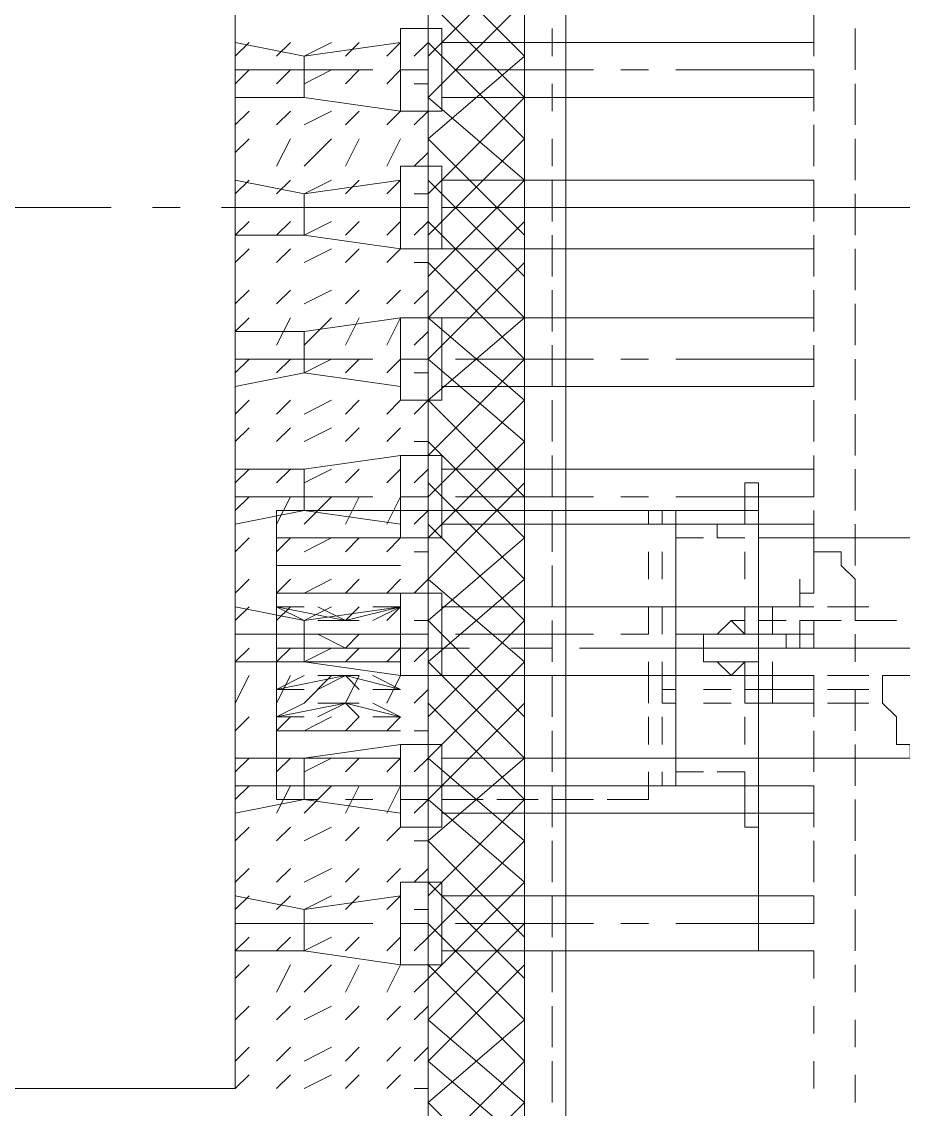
# Model space of a CAD drawing. Header units: metres. Extents: x -941 to 1333, y -28 to 1490.
# Drawn here: x 1002.68 to 1003.765, y 356.051 to 357.39 of the extents above; entities that cross this region are included whole.
import ezdxf

# ---------------------------------------------------------------- set-up
doc = ezdxf.new("R2010")
doc.units = ezdxf.units.M

msp = doc.modelspace()

# ---------------------------------------------------------------- linework, layer by layer
at = {"lineweight": 0}
for points in [[(999.02553, 358.24664), (999.02553, 358.73843), (1003.34992, 358.73843), (1003.34992, 355.4485), (999.02553, 355.4485), (999.02553, 356.059)], [(999.0764, 356.059), (999.0764, 355.49938), (1003.29905, 355.49938), (1003.29905, 358.68756), (999.0764, 358.68756), (999.0764, 358.24664)], [(999.19511, 358.24664), (999.19511, 358.4671), (1003.18034, 358.4671), (1003.18034, 355.73679), (999.19511, 355.73679), (999.19511, 356.059)], [(1003.18034, 357.34784), (1003.29905, 357.46655)], [(1003.29905, 357.12738), (1003.18034, 357.24609), (1003.29905, 357.34784), (1003.18034, 357.46655)], [(1003.16338, 357.17826), (1003.18034, 357.17826), (1003.29905, 357.29697), (1003.18034, 357.41568)], [(1003.18034, 357.07651), (1003.29905, 357.19522), (1003.18034, 357.29697), (1003.29905, 357.41568)], [(1003.65517, 357.39872), (1003.65517, 357.34784)], [(1003.33296, 357.38176), (1003.33296, 357.34784)], [(1003.70605, 357.38176), (1003.70605, 357.33088)], [(1002.94292, 357.3648), (1003.02771, 357.34784), (1003.02771, 357.29697), (1002.94292, 357.29697)], [(1002.94292, 357.34784), (1002.95988, 357.3648)], [(1002.99379, 357.34784), (1003.01075, 357.3648)], [(1003.14642, 357.3648), (1003.02771, 357.34784), (1003.02771, 357.29697), (1003.14642, 357.28001)], [(1003.02771, 357.34784), (1003.06163, 357.3648)], [(1003.07859, 357.34784), (1003.09555, 357.3648)], [(1003.12946, 357.34784), (1003.14642, 357.3648)], [(1003.16338, 357.34784), (1003.18034, 357.3648), (1003.29905, 357.24609), (1003.18034, 357.12738)], [(1003.65517, 357.3648), (1003.1973, 357.3648)], [(1003.1125, 357.33088), (1002.94292, 357.33088)], [(1002.94292, 357.31393), (1002.95988, 357.33088)], [(1002.99379, 357.31393), (1003.01075, 357.33088)], [(1003.02771, 357.31393), (1003.06163, 357.33088)], [(1003.07859, 357.31393), (1003.09555, 357.33088)], [(1003.12946, 357.31393), (1003.14642, 357.33088)], [(1003.18034, 357.33088), (1003.14642, 357.33088)], [(1003.38384, 357.33088), (1003.21425, 357.33088)], [(1003.45167, 357.33088), (1003.41775, 357.33088)], [(1003.65517, 357.33088), (1003.48559, 357.33088)], [(1003.65517, 357.33088), (1003.65517, 357.28001)], [(1003.16338, 357.31393), (1003.18034, 357.31393)], [(1003.33296, 357.31393), (1003.33296, 357.28001)], [(1003.70605, 357.31393), (1003.70605, 357.26305)], [(1003.65517, 357.29697), (1003.1973, 357.29697)], [(1002.94292, 357.26305), (1002.95988, 357.28001)], [(1002.99379, 357.26305), (1003.01075, 357.28001)], [(1003.02771, 357.26305), (1003.06163, 357.28001)], [(1003.07859, 357.26305), (1003.09555, 357.28001)], [(1003.12946, 357.26305), (1003.14642, 357.28001)], [(1003.16338, 357.26305), (1003.18034, 357.28001)], [(1003.65517, 357.26305), (1003.65517, 357.21217)], [(1002.94292, 357.22913), (1002.95988, 357.24609)], [(1002.99379, 357.21217), (1003.01075, 357.24609)], [(1003.02771, 357.21217), (1003.06163, 357.24609)], [(1003.07859, 357.21217), (1003.09555, 357.24609)], [(1003.12946, 357.21217), (1003.14642, 357.24609)], [(1003.33296, 357.24609), (1003.33296, 357.21217)], [(1003.70605, 357.24609), (1003.70605, 357.19522)], [(1003.16338, 357.21217), (1003.18034, 357.22913)], [(1002.94292, 357.19522), (1003.02771, 357.17826), (1003.02771, 357.12738), (1002.94292, 357.12738)], [(1002.94292, 357.17826), (1002.95988, 357.19522)], [(1002.99379, 357.17826), (1003.01075, 357.19522)], [(1003.14642, 357.19522), (1003.02771, 357.17826), (1003.02771, 357.12738), (1003.14642, 357.11042)], [(1003.02771, 357.17826), (1003.06163, 357.19522)], [(1003.07859, 357.17826), (1003.09555, 357.19522)], [(1003.12946, 357.17826), (1003.14642, 357.19522)], [(1003.29905, 357.07651), (1003.18034, 357.19522)], [(1003.65517, 357.19522), (1003.1973, 357.19522)], [(1003.33296, 357.19522), (1003.33296, 357.14434)], [(1003.65517, 357.19522), (1003.65517, 357.14434)], [(1003.70605, 357.17826), (1003.70605, 357.12738)], [(1002.56983, 357.1613), (1002.79029, 357.1613)], [(1002.84117, 357.1613), (1002.87509, 357.1613)], [(1002.92596, 357.1613), (1003.14642, 357.1613), (1003.18034, 357.1613)], [(1003.1125, 357.1613), (1002.94292, 357.1613)], [(1003.1973, 357.1613), (1003.24817, 357.1613)], [(1003.38384, 357.1613), (1003.21425, 357.1613)], [(1003.28209, 357.1613), (1003.50255, 357.1613)], [(1003.45167, 357.1613), (1003.41775, 357.1613)], [(1003.65517, 357.1613), (1003.48559, 357.1613)], [(1003.55342, 357.1613), (1003.6043, 357.1613)], [(1003.63821, 357.1613), (1003.87563, 357.1613)], [(1002.94292, 357.12738), (1002.95988, 357.14434)], [(1002.99379, 357.12738), (1003.01075, 357.14434)], [(1003.02771, 357.12738), (1003.06163, 357.14434)], [(1003.07859, 357.12738), (1003.09555, 357.14434)], [(1003.12946, 357.12738), (1003.14642, 357.14434)], [(1003.16338, 357.12738), (1003.18034, 357.14434), (1003.29905, 357.02563), (1003.18034, 356.92388), (1003.16338, 356.90692)], [(1003.18034, 356.80517), (1003.29905, 356.92388), (1003.18034, 357.02563), (1003.29905, 357.14434)], [(1003.33296, 357.12738), (1003.33296, 357.07651)], [(1003.65517, 357.12738), (1003.65517, 357.07651)], [(1002.94292, 357.09347), (1002.95988, 357.11042)], [(1002.99379, 357.09347), (1003.01075, 357.11042)], [(1003.02771, 357.09347), (1003.06163, 357.11042)], [(1003.07859, 357.09347), (1003.09555, 357.11042)], [(1003.12946, 357.09347), (1003.14642, 357.11042)], [(1003.65517, 357.11042), (1003.1973, 357.11042)], [(1003.70605, 357.11042), (1003.70605, 357.05955)], [(1003.16338, 357.09347), (1003.18034, 357.09347), (1003.29905, 356.97476), (1003.18034, 356.85605)], [(1003.18034, 356.7543), (1003.29905, 356.87301), (1003.18034, 356.97476), (1003.29905, 357.09347)], [(1002.94292, 357.04259), (1002.95988, 357.05955)], [(1002.99379, 357.04259), (1003.01075, 357.05955)], [(1003.02771, 357.04259), (1003.06163, 357.05955)], [(1003.07859, 357.04259), (1003.09555, 357.05955)], [(1003.12946, 357.04259), (1003.14642, 357.05955)], [(1003.16338, 357.04259), (1003.18034, 357.05955)], [(1003.33296, 357.05955), (1003.33296, 357.00867)], [(1003.65517, 357.05955), (1003.65517, 357.00867)], [(1003.70605, 357.04259), (1003.70605, 356.99172)], [(1002.94292, 357.00867), (1002.95988, 357.02563)], [(1002.99379, 356.99172), (1003.01075, 357.02563)], [(1003.14642, 356.94084), (1003.02771, 356.9578), (1003.02771, 357.00867), (1003.14642, 357.02563)], [(1003.02771, 356.99172), (1003.06163, 357.02563)], [(1003.07859, 356.99172), (1003.09555, 357.02563)], [(1003.12946, 356.99172), (1003.14642, 357.02563)], [(1003.65517, 357.02563), (1003.1973, 357.02563)], [(1002.94292, 356.94084), (1003.02771, 356.9578), (1003.02771, 357.00867), (1002.94292, 357.00867)], [(1003.16338, 356.99172), (1003.18034, 357.00867)], [(1003.33296, 356.99172), (1003.33296, 356.94084)], [(1003.65517, 356.99172), (1003.65517, 356.94084)], [(1003.1125, 356.97476), (1002.94292, 356.97476)], [(1002.94292, 356.9578), (1002.95988, 356.97476)], [(1002.99379, 356.9578), (1003.01075, 356.97476)], [(1003.02771, 356.9578), (1003.06163, 356.97476)], [(1003.07859, 356.9578), (1003.09555, 356.97476)], [(1003.12946, 356.9578), (1003.14642, 356.97476)], [(1003.18034, 356.97476), (1003.14642, 356.97476)], [(1003.38384, 356.97476), (1003.21425, 356.97476)], [(1003.45167, 356.97476), (1003.41775, 356.97476)], [(1003.65517, 356.97476), (1003.48559, 356.97476)], [(1003.70605, 356.97476), (1003.70605, 356.92388)], [(1003.16338, 356.9578), (1003.18034, 356.9578)], [(1003.65517, 356.94084), (1003.1973, 356.94084)], [(1002.94292, 356.90692), (1002.95988, 356.92388)], [(1002.99379, 356.90692), (1003.01075, 356.92388)], [(1003.02771, 356.90692), (1003.06163, 356.92388)], [(1003.07859, 356.90692), (1003.09555, 356.92388)], [(1003.12946, 356.90692), (1003.14642, 356.92388)], [(1003.29905, 356.80517), (1003.18034, 356.92388)], [(1003.33296, 356.92388), (1003.33296, 356.87301)], [(1003.65517, 356.92388), (1003.65517, 356.87301)], [(1003.70605, 356.90692), (1003.70605, 356.85605)], [(1002.94292, 356.87301), (1002.95988, 356.88997)], [(1002.99379, 356.87301), (1003.01075, 356.88997)], [(1003.02771, 356.87301), (1003.06163, 356.88997)], [(1003.07859, 356.87301), (1003.09555, 356.88997)], [(1003.12946, 356.87301), (1003.14642, 356.88997)], [(1003.16338, 356.87301), (1003.18034, 356.87301), (1003.29905, 356.7543), (1003.18034, 356.65255)], [(1003.02771, 356.83909), (1003.14642, 356.85605)], [(1003.33296, 356.85605), (1003.33296, 356.80517)], [(1003.65517, 356.85605), (1003.65517, 356.80517)], [(1002.94292, 356.77126), (1003.02771, 356.78821), (1003.02771, 356.83909), (1002.94292, 356.83909)], [(1002.94292, 356.82213), (1002.95988, 356.83909)], [(1002.99379, 356.82213), (1003.01075, 356.83909)], [(1003.02771, 356.82213), (1003.06163, 356.83909)], [(1003.07859, 356.82213), (1003.09555, 356.83909)], [(1003.12946, 356.82213), (1003.14642, 356.83909)], [(1003.16338, 356.82213), (1003.18034, 356.83909)], [(1003.65517, 356.83909), (1003.1973, 356.83909)], [(1003.70605, 356.83909), (1003.70605, 356.78821)], [(1003.02771, 356.82213), (1003.02771, 356.78821), (1003.14642, 356.77126)], [(1003.16338, 356.68646), (1003.18034, 356.70342), (1003.29905, 356.82213)], [(1003.16338, 356.38121), (1003.18034, 356.38121), (1003.29905, 356.48296), (1003.18034, 356.60167), (1003.29905, 356.70342), (1003.18034, 356.82213)], [(1003.57038, 356.44905), (1003.57038, 356.39817), (1003.58734, 356.39817), (1003.58734, 356.82213), (1003.57038, 356.82213)], [(1003.57038, 356.78821), (1003.57038, 356.82213)], [(1003.58734, 356.39817), (1003.58734, 356.82213), (1003.58734, 356.39817)], [(1003.1125, 356.80517), (1002.94292, 356.80517)], [(1002.94292, 356.78821), (1002.95988, 356.80517)], [(1002.99379, 356.77126), (1003.01075, 356.80517)], [(1003.02771, 356.77126), (1003.06163, 356.80517)], [(1003.07859, 356.77126), (1003.09555, 356.80517)], [(1003.12946, 356.77126), (1003.14642, 356.80517)], [(1003.18034, 356.80517), (1003.14642, 356.80517)], [(1003.38384, 356.80517), (1003.21425, 356.80517)], [(1003.45167, 356.80517), (1003.41775, 356.80517)], [(1003.65517, 356.80517), (1003.48559, 356.80517)], [(1003.58734, 356.78821), (1002.99379, 356.78821), (1002.99379, 356.44905), (1003.58734, 356.44905)], [(1002.99379, 356.78821), (1003.04467, 356.78821), (1002.99379, 356.78821), (1002.99379, 356.77126)], [(1003.16338, 356.77126), (1003.18034, 356.78821)], [(1003.21425, 356.78821), (1003.24817, 356.78821), (1003.1973, 356.78821)], [(1003.28209, 356.78821), (1003.316, 356.78821), (1003.26513, 356.78821)], [(1003.34992, 356.78821), (1003.38384, 356.78821), (1003.33296, 356.78821), (1003.33296, 356.73734)], [(1003.46863, 356.77126), (1003.46863, 356.78821), (1003.4008, 356.78821), (1003.45167, 356.78821), (1003.45167, 356.77126)], [(1003.48559, 356.78821), (1003.48559, 356.44905)], [(1003.51951, 356.78821), (1003.48559, 356.78821)], [(1003.53646, 356.77126), (1003.57038, 356.77126), (1003.57038, 356.78821), (1003.53646, 356.78821)], [(1003.65517, 356.78821), (1003.65517, 356.73734)], [(1003.18034, 356.53384), (1003.29905, 356.65255), (1003.18034, 356.77126)], [(1003.65517, 356.77126), (1003.1973, 356.77126)], [(1003.48559, 356.77126), (1003.48559, 356.77126)], [(1003.48559, 356.77126), (1003.48559, 356.77126)], [(1003.48559, 356.77126), (1003.48559, 356.77126)], [(1003.48559, 356.77126), (1003.48559, 356.77126)], [(1003.48559, 356.77126), (1003.48559, 356.77126)], [(1003.48559, 356.77126), (1003.48559, 356.77126)], [(1003.48559, 356.77126), (1003.48559, 356.77126)], [(1003.48559, 356.77126), (1003.48559, 356.77126)], [(1003.48559, 356.77126), (1003.48559, 356.77126)], [(1003.48559, 356.77126), (1003.48559, 356.77126)], [(1003.48559, 356.77126), (1003.48559, 356.77126)], [(1003.48559, 356.77126), (1003.48559, 356.77126)], [(1003.51951, 356.77126), (1003.48559, 356.77126)], [(1003.50255, 356.77126), (1003.50255, 356.77126)], [(1003.50255, 356.77126), (1003.50255, 356.77126)], [(1003.50255, 356.77126), (1003.50255, 356.77126)], [(1003.50255, 356.77126), (1003.50255, 356.77126)], [(1003.50255, 356.77126), (1003.50255, 356.77126)], [(1003.50255, 356.77126), (1003.50255, 356.77126)], [(1003.50255, 356.77126), (1003.50255, 356.77126)], [(1003.50255, 356.77126), (1003.50255, 356.77126)], [(1003.50255, 356.77126), (1003.50255, 356.77126)], [(1003.50255, 356.77126), (1003.50255, 356.77126)], [(1003.50255, 356.77126), (1003.50255, 356.77126)], [(1003.50255, 356.77126), (1003.50255, 356.77126)], [(1003.50255, 356.77126), (1003.50255, 356.77126)], [(1003.50255, 356.77126), (1003.50255, 356.77126)], [(1003.50255, 356.77126), (1003.50255, 356.77126)], [(1003.50255, 356.77126), (1003.50255, 356.77126)], [(1003.50255, 356.77126), (1003.50255, 356.77126)], [(1003.50255, 356.77126), (1003.50255, 356.77126)], [(1003.50255, 356.77126), (1003.50255, 356.77126)], [(1003.51951, 356.77126), (1003.51951, 356.77126)], [(1003.51951, 356.77126), (1003.51951, 356.77126)], [(1003.51951, 356.77126), (1003.51951, 356.77126)], [(1003.51951, 356.77126), (1003.51951, 356.77126)], [(1003.51951, 356.77126), (1003.51951, 356.77126)], [(1003.51951, 356.77126), (1003.51951, 356.77126)], [(1003.51951, 356.77126), (1003.51951, 356.77126)], [(1003.51951, 356.77126), (1003.51951, 356.77126)], [(1003.51951, 356.77126), (1003.51951, 356.77126)], [(1003.51951, 356.77126), (1003.51951, 356.77126)], [(1003.51951, 356.77126), (1003.51951, 356.77126)], [(1003.51951, 356.77126), (1003.51951, 356.77126)], [(1003.51951, 356.77126), (1003.51951, 356.77126)], [(1003.51951, 356.77126), (1003.51951, 356.77126)], [(1003.53646, 356.7543), (1003.53646, 356.77126), (1003.53646, 356.7543)], [(1003.53646, 356.77126), (1003.53646, 356.77126)], [(1003.53646, 356.77126), (1003.53646, 356.77126)], [(1003.53646, 356.77126), (1003.53646, 356.77126)], [(1003.53646, 356.77126), (1003.53646, 356.77126)], [(1003.53646, 356.77126), (1003.53646, 356.77126)], [(1003.53646, 356.77126), (1003.53646, 356.77126)], [(1003.53646, 356.77126), (1003.53646, 356.77126)], [(1003.53646, 356.77126), (1003.53646, 356.77126)], [(1003.53646, 356.77126), (1003.53646, 356.77126)], [(1003.53646, 356.77126), (1003.53646, 356.77126)], [(1003.53646, 356.77126), (1003.53646, 356.77126)], [(1003.53646, 356.77126), (1003.53646, 356.77126)], [(1003.53646, 356.77126), (1003.53646, 356.77126)], [(1003.53646, 356.77126), (1003.53646, 356.77126)], [(1003.55342, 356.77126), (1003.55342, 356.77126)], [(1003.55342, 356.77126), (1003.55342, 356.77126)], [(1003.55342, 356.77126), (1003.55342, 356.77126)], [(1003.55342, 356.77126), (1003.55342, 356.77126)], [(1003.55342, 356.77126), (1003.55342, 356.77126)], [(1003.55342, 356.77126), (1003.55342, 356.77126)], [(1003.55342, 356.77126), (1003.55342, 356.77126)], [(1003.55342, 356.77126), (1003.55342, 356.77126)], [(1003.55342, 356.77126), (1003.55342, 356.77126)], [(1003.55342, 356.77126), (1003.55342, 356.77126)], [(1003.55342, 356.77126), (1003.55342, 356.77126)], [(1003.55342, 356.77126), (1003.55342, 356.77126)], [(1003.55342, 356.77126), (1003.55342, 356.77126)], [(1003.55342, 356.77126), (1003.55342, 356.77126)], [(1003.55342, 356.77126), (1003.55342, 356.77126)], [(1003.57038, 356.77126), (1003.57038, 356.77126)], [(1003.57038, 356.77126), (1003.57038, 356.77126)], [(1003.57038, 356.77126), (1003.57038, 356.77126)], [(1003.57038, 356.77126), (1003.57038, 356.77126)], [(1003.57038, 356.77126), (1003.57038, 356.77126)], [(1003.57038, 356.77126), (1003.57038, 356.77126)], [(1003.57038, 356.77126), (1003.57038, 356.77126)], [(1003.57038, 356.77126), (1003.57038, 356.77126)], [(1003.57038, 356.77126), (1003.57038, 356.77126)], [(1003.57038, 356.77126), (1003.57038, 356.77126)], [(1003.57038, 356.77126), (1003.57038, 356.77126)], [(1003.57038, 356.77126), (1003.57038, 356.77126)], [(1003.57038, 356.77126), (1003.57038, 356.77126)], [(1003.70605, 356.77126), (1003.70605, 356.72038)], [(1002.94292, 356.73734), (1002.95988, 356.7543)], [(1002.99379, 356.7543), (1003.07859, 356.7543), (1003.14642, 356.7543)], [(1002.99379, 356.73734), (1003.01075, 356.7543)], [(1003.02771, 356.73734), (1003.06163, 356.7543)], [(1003.07859, 356.73734), (1003.09555, 356.7543)], [(1003.1125, 356.7543), (1003.14642, 356.7543), (1003.1125, 356.7543)], [(1003.12946, 356.73734), (1003.14642, 356.7543)], [(1003.48559, 356.7543), (1003.48559, 356.7543)], [(1003.48559, 356.7543), (1003.48559, 356.7543)], [(1003.48559, 356.7543), (1003.48559, 356.7543)], [(1003.48559, 356.7543), (1003.48559, 356.7543)], [(1003.48559, 356.7543), (1003.48559, 356.7543)], [(1003.48559, 356.7543), (1003.48559, 356.7543)], [(1003.48559, 356.7543), (1003.48559, 356.7543)], [(1003.48559, 356.7543), (1003.48559, 356.7543)], [(1003.51951, 356.7543), (1003.48559, 356.7543)], [(1003.50255, 356.7543), (1003.50255, 356.7543)], [(1003.50255, 356.7543), (1003.50255, 356.7543)], [(1003.50255, 356.7543), (1003.50255, 356.7543)], [(1003.50255, 356.7543), (1003.50255, 356.7543)], [(1003.50255, 356.7543), (1003.50255, 356.7543)], [(1003.50255, 356.7543), (1003.50255, 356.7543)], [(1003.50255, 356.7543), (1003.50255, 356.7543)], [(1003.50255, 356.7543), (1003.50255, 356.7543)], [(1003.50255, 356.7543), (1003.50255, 356.7543)], [(1003.50255, 356.7543), (1003.50255, 356.7543)], [(1003.50255, 356.7543), (1003.50255, 356.7543)], [(1003.50255, 356.7543), (1003.50255, 356.7543)], [(1003.50255, 356.7543), (1003.50255, 356.7543)], [(1003.50255, 356.7543), (1003.50255, 356.7543)], [(1003.50255, 356.7543), (1003.50255, 356.7543)], [(1003.50255, 356.7543), (1003.50255, 356.7543)], [(1003.50255, 356.7543), (1003.50255, 356.7543)], [(1003.50255, 356.7543), (1003.50255, 356.7543)], [(1003.50255, 356.7543), (1003.50255, 356.7543)], [(1003.50255, 356.7543), (1003.50255, 356.7543)], [(1003.51951, 356.7543), (1003.51951, 356.7543)], [(1003.51951, 356.7543), (1003.51951, 356.7543)], [(1003.51951, 356.7543), (1003.51951, 356.7543)], [(1003.51951, 356.7543), (1003.51951, 356.7543)], [(1003.51951, 356.7543), (1003.51951, 356.7543)], [(1003.51951, 356.7543), (1003.51951, 356.7543)], [(1003.51951, 356.7543), (1003.51951, 356.7543)], [(1003.51951, 356.7543), (1003.51951, 356.7543)], [(1003.51951, 356.7543), (1003.51951, 356.7543)], [(1003.51951, 356.7543), (1003.51951, 356.7543)], [(1003.51951, 356.7543), (1003.51951, 356.7543)], [(1003.51951, 356.7543), (1003.51951, 356.7543)], [(1003.51951, 356.7543), (1003.51951, 356.7543)], [(1003.51951, 356.7543), (1003.51951, 356.7543)], [(1003.53646, 356.7543), (1003.53646, 356.7543)], [(1003.53646, 356.7543), (1003.53646, 356.7543)], [(1003.53646, 356.7543), (1003.53646, 356.7543)], [(1003.53646, 356.7543), (1003.53646, 356.7543)], [(1003.53646, 356.7543), (1003.53646, 356.7543)], [(1003.53646, 356.7543), (1003.53646, 356.7543)], [(1003.53646, 356.7543), (1003.53646, 356.7543)], [(1003.53646, 356.7543), (1003.53646, 356.7543)], [(1003.53646, 356.7543), (1003.53646, 356.7543)], [(1003.53646, 356.7543), (1003.53646, 356.7543)], [(1003.53646, 356.7543), (1003.53646, 356.7543)], [(1003.53646, 356.7543), (1003.53646, 356.7543)], [(1003.53646, 356.7543), (1003.53646, 356.7543)], [(1003.53646, 356.7543), (1003.53646, 356.7543)], [(1003.57038, 356.7543), (1003.53646, 356.7543)], [(1003.55342, 356.7543), (1003.55342, 356.7543)], [(1003.55342, 356.7543), (1003.55342, 356.7543)], [(1003.55342, 356.7543), (1003.55342, 356.7543)], [(1003.55342, 356.7543), (1003.55342, 356.7543)], [(1003.55342, 356.7543), (1003.55342, 356.7543)], [(1003.55342, 356.7543), (1003.55342, 356.7543)], [(1003.55342, 356.7543), (1003.55342, 356.7543)], [(1003.55342, 356.7543), (1003.55342, 356.7543)], [(1003.55342, 356.7543), (1003.55342, 356.7543)], [(1003.55342, 356.7543), (1003.55342, 356.7543)], [(1003.55342, 356.7543), (1003.55342, 356.7543)], [(1003.55342, 356.7543), (1003.55342, 356.7543)], [(1003.55342, 356.7543), (1003.55342, 356.7543)], [(1003.55342, 356.7543), (1003.55342, 356.7543)], [(1003.55342, 356.7543), (1003.55342, 356.7543)], [(1003.55342, 356.7543), (1003.55342, 356.7543)], [(1003.55342, 356.7543), (1003.55342, 356.7543)], [(1003.55342, 356.7543), (1003.55342, 356.7543)], [(1003.55342, 356.7543), (1003.55342, 356.7543)], [(1003.55342, 356.7543), (1003.55342, 356.7543)], [(1003.55342, 356.7543), (1003.55342, 356.7543)], [(1003.57038, 356.7543), (1003.57038, 356.7543)], [(1003.57038, 356.7543), (1003.57038, 356.7543)], [(1003.57038, 356.7543), (1003.57038, 356.7543)], [(1003.57038, 356.7543), (1003.57038, 356.7543)], [(1003.57038, 356.7543), (1003.57038, 356.7543)], [(1003.57038, 356.7543), (1003.57038, 356.7543)], [(1003.57038, 356.7543), (1003.57038, 356.7543)], [(1003.57038, 356.7543), (1003.57038, 356.7543)], [(1003.57038, 356.7543), (1003.57038, 356.7543)], [(1003.57038, 356.7543), (1003.57038, 356.7543)], [(1003.57038, 356.7543), (1003.57038, 356.7543)], [(1003.57038, 356.7543), (1003.57038, 356.7543)], [(1003.57038, 356.7543), (1003.57038, 356.7543)], [(1003.57038, 356.7543), (1003.57038, 356.7543)], [(1003.57038, 356.7543), (1003.57038, 356.7543)], [(1003.57038, 356.7543), (1003.57038, 356.7543)], [(1003.58734, 356.48296), (1003.58734, 356.7543), (1003.58734, 356.48296)], [(1003.58734, 356.48296), (1003.58734, 356.7543), (1003.58734, 356.48296)], [(1003.62126, 356.7543), (1003.58734, 356.7543)], [(1004.07913, 356.7543), (1003.58734, 356.7543)], [(1003.68909, 356.7543), (1003.63821, 356.7543)], [(1003.75692, 356.7543), (1003.70605, 356.7543)], [(1002.99379, 356.73734), (1002.99379, 356.70342)], [(1003.16338, 356.73734), (1003.18034, 356.73734)], [(1003.45167, 356.73734), (1003.45167, 356.70342)], [(1003.46863, 356.73734), (1003.46863, 356.70342)], [(1003.57038, 356.70342), (1003.57038, 356.73734)], [(1003.70605, 356.68646), (1003.70605, 356.66951), (1003.70605, 356.65255), (1003.70605, 356.70342), (1003.68909, 356.72038), (1003.68909, 356.73734), (1003.67213, 356.73734), (1003.65517, 356.73734), (1003.65517, 356.72038), (1003.65517, 356.68646)], [(1003.68909, 356.73734), (1003.67213, 356.73734)], [(1002.99379, 356.72038), (1003.07859, 356.72038), (1003.14642, 356.72038)], [(1003.1125, 356.72038), (1003.14642, 356.72038), (1003.1125, 356.72038)], [(1003.33296, 356.72038), (1003.33296, 356.66951)], [(1003.65517, 356.72038), (1003.65517, 356.70342), (1003.65517, 356.68646), (1003.63821, 356.68646)], [(1002.94292, 356.68646), (1002.95988, 356.70342)], [(1002.99379, 356.68646), (1003.01075, 356.70342)], [(1003.02771, 356.68646), (1003.06163, 356.70342)], [(1003.07859, 356.68646), (1003.09555, 356.70342)], [(1003.12946, 356.68646), (1003.14642, 356.70342)], [(1003.16338, 356.46601), (1003.18034, 356.48296), (1003.29905, 356.60167), (1003.18034, 356.70342)], [(1003.63821, 356.70342), (1003.63821, 356.68646), (1003.63821, 356.66951), (1003.62126, 356.66951)], [(1003.02771, 356.68646), (1002.99379, 356.68646), (1003.02771, 356.68646)], [(1002.99379, 356.68646), (1003.07859, 356.68646), (1003.14642, 356.68646)], [(1003.1125, 356.68646), (1003.14642, 356.68646), (1003.1125, 356.68646)], [(1003.14642, 356.68646), (1003.14642, 356.68646)], [(1002.94292, 356.60167), (1003.02771, 356.60167), (1003.02771, 356.65255), (1002.94292, 356.66951)], [(1002.94292, 356.65255), (1002.95988, 356.66951)], [(1003.02771, 356.66951), (1002.99379, 356.66951), (1002.99379, 356.63559), (1003.02771, 356.63559), (1002.99379, 356.63559)], [(1002.99379, 356.66951), (1003.07859, 356.65255), (1003.14642, 356.66951)], [(1002.99379, 356.66951), (1003.02771, 356.65255)], [(1002.99379, 356.65255), (1003.01075, 356.66951)], [(1003.14642, 356.58471), (1003.02771, 356.60167), (1003.02771, 356.65255), (1003.14642, 356.66951)], [(1003.02771, 356.65255), (1003.06163, 356.66951)], [(1003.04467, 356.66951), (1003.07859, 356.65255), (1003.09555, 356.66951)], [(1003.07859, 356.65255), (1003.09555, 356.66951)], [(1003.1125, 356.66951), (1003.14642, 356.66951), (1003.1125, 356.65255)], [(1003.12946, 356.65255), (1003.14642, 356.66951)], [(1003.65517, 356.66951), (1003.1973, 356.66951)], [(1003.45167, 356.66951), (1003.45167, 356.63559)], [(1003.46863, 356.63559), (1003.46863, 356.66951), (1003.48559, 356.66951), (1003.46863, 356.66951)], [(1003.53646, 356.63559), (1003.55342, 356.65255), (1003.57038, 356.65255), (1003.57038, 356.63559), (1003.57038, 356.66951), (1003.6043, 356.66951), (1003.65517, 356.66951), (1003.6043, 356.66951), (1003.57038, 356.66951)], [(1003.58734, 356.24555), (1003.58734, 356.66951), (1003.58734, 356.24555)], [(1003.6043, 356.63559), (1003.6043, 356.66951)], [(1003.04467, 356.65255), (1003.07859, 356.65255), (1003.09555, 356.65255)], [(1003.16338, 356.65255), (1003.18034, 356.65255), (1003.29905, 356.53384)], [(1003.33296, 356.65255), (1003.33296, 356.60167)], [(1003.55342, 356.65255), (1003.55342, 356.65255)], [(1003.6043, 356.65255), (1003.62126, 356.65255), (1003.58734, 356.65255)], [(1003.6043, 356.65255), (1003.6043, 356.65255)], [(1003.6043, 356.65255), (1003.6043, 356.65255)], [(1003.62126, 356.63559), (1003.62126, 356.61863), (1003.63821, 356.61863), (1003.63821, 356.63559), (1003.63821, 356.65255), (1003.68909, 356.65255), (1003.63821, 356.65255)], [(1003.65517, 356.65255), (1003.65517, 356.61863)], [(1003.1125, 356.63559), (1002.94292, 356.63559)], [(1003.18034, 356.63559), (1003.14642, 356.63559), (1003.07859, 356.63559), (1002.99379, 356.63559)], [(1003.1125, 356.63559), (1003.14642, 356.63559), (1003.1125, 356.63559)], [(1003.38384, 356.63559), (1003.21425, 356.63559)], [(1003.45167, 356.63559), (1003.41775, 356.63559)], [(1003.65517, 356.63559), (1003.48559, 356.63559)], [(1003.70605, 356.63559), (1003.70605, 356.60167)], [(1002.94292, 356.60167), (1002.95988, 356.61863)], [(1002.99379, 356.61863), (1003.23121, 356.61863)], [(1002.99379, 356.60167), (1003.01075, 356.61863)], [(1003.02771, 356.60167), (1003.06163, 356.61863)], [(1003.07859, 356.60167), (1003.09555, 356.61863)], [(1003.12946, 356.60167), (1003.14642, 356.61863)], [(1003.16338, 356.60167), (1003.18034, 356.61863)], [(1003.28209, 356.61863), (1003.33296, 356.61863)], [(1003.36688, 356.61863), (1003.6043, 356.61863)], [(1003.51951, 356.61863), (1003.51951, 356.61863)], [(1003.51951, 356.61863), (1003.51951, 356.61863)], [(1003.51951, 356.61863), (1003.51951, 356.61863)], [(1003.51951, 356.61863), (1003.51951, 356.61863)], [(1003.51951, 356.61863), (1003.51951, 356.61863)], [(1003.51951, 356.61863), (1003.51951, 356.61863)], [(1003.51951, 356.61863), (1003.51951, 356.61863)], [(1003.51951, 356.61863), (1003.51951, 356.61863)], [(1003.51951, 356.61863), (1003.51951, 356.61863)], [(1003.51951, 356.61863), (1003.51951, 356.61863)], [(1003.51951, 356.61863), (1003.51951, 356.61863)], [(1003.51951, 356.61863), (1003.51951, 356.61863)], [(1003.51951, 356.61863), (1003.51951, 356.61863)], [(1003.51951, 356.61863), (1003.51951, 356.61863)], [(1003.51951, 356.61863), (1003.51951, 356.61863)], [(1003.51951, 356.61863), (1003.51951, 356.61863)], [(1003.51951, 356.61863), (1003.51951, 356.61863)], [(1003.51951, 356.61863), (1003.51951, 356.61863)], [(1003.51951, 356.61863), (1003.51951, 356.61863)], [(1003.51951, 356.61863), (1003.51951, 356.61863)], [(1003.51951, 356.61863), (1003.51951, 356.61863)], [(1003.51951, 356.61863), (1003.51951, 356.61863)], [(1003.51951, 356.61863), (1003.51951, 356.61863)], [(1003.51951, 356.61863), (1003.51951, 356.61863)], [(1003.51951, 356.61863), (1003.51951, 356.61863)], [(1003.51951, 356.61863), (1003.51951, 356.61863)], [(1003.51951, 356.61863), (1003.51951, 356.61863)], [(1003.51951, 356.61863), (1003.51951, 356.61863)], [(1003.51951, 356.61863), (1003.51951, 356.61863)], [(1003.51951, 356.61863), (1003.51951, 356.61863)], [(1003.51951, 356.61863), (1003.51951, 356.61863)], [(1003.51951, 356.61863), (1003.51951, 356.61863)], [(1003.51951, 356.61863), (1003.51951, 356.61863)], [(1003.51951, 356.61863), (1003.51951, 356.61863)], [(1003.51951, 356.61863), (1003.51951, 356.61863)], [(1003.51951, 356.61863), (1003.51951, 356.61863)], [(1003.51951, 356.61863), (1003.51951, 356.61863)], [(1003.51951, 356.61863), (1003.51951, 356.61863)], [(1003.51951, 356.61863), (1003.51951, 356.61863)], [(1003.51951, 356.61863), (1003.51951, 356.61863)], [(1003.51951, 356.61863), (1003.51951, 356.61863)], [(1003.51951, 356.61863), (1003.51951, 356.61863)], [(1003.51951, 356.61863), (1003.51951, 356.61863)], [(1003.51951, 356.61863), (1003.51951, 356.61863)], [(1003.51951, 356.61863), (1003.51951, 356.61863)], [(1003.51951, 356.61863), (1003.51951, 356.61863)], [(1003.51951, 356.61863), (1003.51951, 356.61863)], [(1003.51951, 356.61863), (1003.51951, 356.61863)], [(1003.51951, 356.61863), (1003.51951, 356.61863)], [(1003.51951, 356.61863), (1003.51951, 356.61863)], [(1003.51951, 356.61863), (1003.51951, 356.61863)], [(1003.51951, 356.61863), (1003.51951, 356.61863)], [(1003.51951, 356.61863), (1003.51951, 356.61863)], [(1003.51951, 356.61863), (1003.51951, 356.61863)], [(1003.51951, 356.61863), (1003.51951, 356.61863)], [(1003.51951, 356.61863), (1003.51951, 356.61863)], [(1003.51951, 356.61863), (1003.51951, 356.61863)], [(1003.51951, 356.61863), (1003.51951, 356.61863)], [(1003.51951, 356.61863), (1003.51951, 356.61863)], [(1003.51951, 356.61863), (1003.51951, 356.61863)], [(1003.51951, 356.61863), (1003.51951, 356.61863)], [(1003.51951, 356.61863), (1003.51951, 356.61863)], [(1003.51951, 356.61863), (1003.51951, 356.61863)], [(1003.51951, 356.61863), (1003.51951, 356.61863)], [(1003.51951, 356.61863), (1003.51951, 356.61863)], [(1003.51951, 356.61863), (1003.51951, 356.61863)], [(1003.51951, 356.61863), (1003.51951, 356.61863)], [(1003.51951, 356.61863), (1003.51951, 356.61863)], [(1003.51951, 356.61863), (1003.51951, 356.61863)], [(1003.51951, 356.61863), (1003.51951, 356.61863)], [(1003.51951, 356.61863), (1003.51951, 356.61863)], [(1003.51951, 356.61863), (1003.53646, 356.61863), (1003.51951, 356.61863)], [(1003.51951, 356.61863), (1003.53646, 356.61863), (1003.51951, 356.61863)], [(1003.53646, 356.61863), (1003.53646, 356.61863)], [(1003.53646, 356.61863), (1003.53646, 356.61863)], [(1003.53646, 356.61863), (1003.53646, 356.61863)], [(1003.53646, 356.61863), (1003.53646, 356.61863)], [(1003.53646, 356.61863), (1003.53646, 356.61863)], [(1003.53646, 356.61863), (1003.53646, 356.61863)], [(1003.53646, 356.61863), (1003.53646, 356.61863)], [(1003.53646, 356.61863), (1003.53646, 356.61863)], [(1003.53646, 356.61863), (1003.53646, 356.61863)], [(1003.53646, 356.61863), (1003.53646, 356.61863)], [(1003.53646, 356.61863), (1003.53646, 356.61863)], [(1003.53646, 356.61863), (1003.53646, 356.61863)], [(1003.53646, 356.61863), (1003.53646, 356.61863)], [(1003.53646, 356.61863), (1003.53646, 356.61863)], [(1003.53646, 356.61863), (1003.53646, 356.61863)], [(1003.53646, 356.61863), (1003.53646, 356.61863)], [(1003.53646, 356.61863), (1003.53646, 356.61863)], [(1003.53646, 356.61863), (1003.53646, 356.61863)], [(1003.53646, 356.61863), (1003.53646, 356.61863)], [(1003.53646, 356.61863), (1003.53646, 356.61863)], [(1003.53646, 356.61863), (1003.53646, 356.61863)], [(1003.53646, 356.61863), (1003.53646, 356.61863)], [(1003.53646, 356.61863), (1003.53646, 356.61863)], [(1003.53646, 356.61863), (1003.53646, 356.61863)], [(1003.53646, 356.61863), (1003.53646, 356.61863)], [(1003.53646, 356.61863), (1003.53646, 356.61863)], [(1003.53646, 356.61863), (1003.53646, 356.61863)], [(1003.53646, 356.61863), (1003.53646, 356.61863)], [(1003.53646, 356.61863), (1003.53646, 356.61863)], [(1003.53646, 356.61863), (1003.53646, 356.61863)], [(1003.53646, 356.61863), (1003.53646, 356.61863)], [(1003.53646, 356.61863), (1003.53646, 356.61863)], [(1003.53646, 356.61863), (1003.53646, 356.61863)], [(1003.53646, 356.61863), (1003.53646, 356.61863)], [(1003.53646, 356.61863), (1003.53646, 356.61863)], [(1003.53646, 356.61863), (1003.53646, 356.61863)], [(1003.53646, 356.61863), (1003.53646, 356.61863)], [(1003.53646, 356.61863), (1003.53646, 356.61863)], [(1003.53646, 356.61863), (1003.53646, 356.61863)], [(1003.53646, 356.61863), (1003.53646, 356.61863)], [(1003.53646, 356.61863), (1003.53646, 356.61863)], [(1003.53646, 356.61863), (1003.53646, 356.61863)], [(1003.53646, 356.61863), (1003.53646, 356.61863)], [(1003.53646, 356.61863), (1003.53646, 356.61863)], [(1003.53646, 356.61863), (1003.53646, 356.61863)], [(1003.53646, 356.61863), (1003.53646, 356.61863)], [(1003.53646, 356.61863), (1003.53646, 356.61863)], [(1003.53646, 356.61863), (1003.53646, 356.61863)], [(1003.53646, 356.61863), (1003.53646, 356.61863)], [(1003.53646, 356.61863), (1003.53646, 356.61863)], [(1003.53646, 356.61863), (1003.53646, 356.61863)], [(1003.53646, 356.61863), (1003.53646, 356.61863)], [(1003.53646, 356.61863), (1003.53646, 356.61863)], [(1003.53646, 356.61863), (1003.53646, 356.61863)], [(1003.53646, 356.61863), (1003.53646, 356.61863)], [(1003.53646, 356.61863), (1003.53646, 356.61863)], [(1003.53646, 356.61863), (1003.53646, 356.61863)], [(1003.57038, 356.61863), (1003.55342, 356.61863), (1003.57038, 356.61863)], [(1003.55342, 356.61863), (1003.57038, 356.61863), (1003.55342, 356.61863)], [(1003.57038, 356.61863), (1003.58734, 356.61863), (1003.57038, 356.61863)], [(1003.84171, 356.61863), (1003.58734, 356.61863)], [(1003.73996, 356.58471), (1003.73996, 356.56776), (1003.73996, 356.5508), (1003.75692, 356.53384), (1003.75692, 356.51688), (1003.75692, 356.49992), (1003.77388, 356.49992), (1003.77388, 356.48296), (1003.77388, 356.49992), (1003.79084, 356.49992), (1003.79084, 356.51688), (1003.8078, 356.53384), (1003.8078, 356.5508), (1003.8078, 356.56776), (1003.8078, 356.58471), (1003.82476, 356.60167), (1003.82476, 356.61863)], [(1002.99379, 356.60167), (1003.02771, 356.60167), (1002.99379, 356.60167), (1002.99379, 356.5508)], [(1002.99379, 356.60167), (1003.07859, 356.60167), (1003.14642, 356.60167)], [(1003.1125, 356.60167), (1003.14642, 356.60167), (1003.1125, 356.60167)], [(1003.45167, 356.60167), (1003.45167, 356.5508)], [(1003.46863, 356.60167), (1003.46863, 356.5508), (1003.48559, 356.5508)], [(1003.65517, 356.5508), (1003.6043, 356.5508), (1003.57038, 356.5508), (1003.57038, 356.60167), (1003.57038, 356.58471), (1003.55342, 356.58471), (1003.53646, 356.60167)], [(1003.6043, 356.5508), (1003.6043, 356.60167)], [(1002.94292, 356.5508), (1002.95988, 356.58471)], [(1003.02771, 356.58471), (1002.99379, 356.56776), (1003.02771, 356.56776)], [(1002.99379, 356.56776), (1003.07859, 356.58471), (1003.14642, 356.56776)], [(1002.99379, 356.5508), (1003.01075, 356.58471)], [(1003.02771, 356.5508), (1003.06163, 356.58471)], [(1003.04467, 356.56776), (1003.07859, 356.58471), (1003.09555, 356.56776)], [(1003.04467, 356.58471), (1003.07859, 356.58471), (1003.09555, 356.58471)], [(1003.07859, 356.5508), (1003.09555, 356.58471)], [(1003.1125, 356.56776), (1003.14642, 356.56776), (1003.1125, 356.58471)], [(1003.12946, 356.5508), (1003.14642, 356.58471)], [(1003.65517, 356.58471), (1003.1973, 356.58471)], [(1003.33296, 356.58471), (1003.33296, 356.53384)], [(1003.55342, 356.58471), (1003.55342, 356.58471)], [(1003.65517, 356.58471), (1003.58734, 356.58471)], [(1003.6043, 356.58471), (1003.65517, 356.58471), (1003.65517, 356.53384)], [(1003.16338, 356.5508), (1003.18034, 356.56776)], [(1003.46863, 356.56776), (1003.48559, 356.56776)], [(1003.51951, 356.56776), (1003.55342, 356.56776)], [(1003.57038, 356.56776), (1003.6043, 356.56776), (1003.65517, 356.56776)], [(1003.72301, 356.56776), (1003.67213, 356.56776)], [(1003.70605, 356.56776), (1003.70605, 356.51688)], [(1002.99379, 356.53384), (1003.07859, 356.5508), (1003.14642, 356.53384)], [(1002.99379, 356.53384), (1003.02771, 356.5508)], [(1003.04467, 356.53384), (1003.07859, 356.5508), (1003.09555, 356.53384)], [(1003.04467, 356.5508), (1003.07859, 356.5508), (1003.09555, 356.5508)], [(1003.1125, 356.53384), (1003.14642, 356.53384), (1003.1125, 356.5508)], [(1003.16338, 356.41513), (1003.18034, 356.43209), (1003.29905, 356.5508)], [(1003.18034, 356.31338), (1003.29905, 356.43209), (1003.18034, 356.5508)], [(1003.51951, 356.5508), (1003.55342, 356.5508)], [(1003.72301, 356.5508), (1003.67213, 356.5508)], [(1002.94292, 356.51688), (1002.95988, 356.53384)], [(1003.02771, 356.53384), (1002.99379, 356.53384), (1002.99379, 356.49992)], [(1002.99379, 356.51688), (1003.01075, 356.53384)], [(1003.02771, 356.51688), (1003.06163, 356.53384)], [(1003.07859, 356.51688), (1003.09555, 356.53384)], [(1003.12946, 356.51688), (1003.14642, 356.53384)], [(1003.45167, 356.53384), (1003.45167, 356.49992)], [(1003.46863, 356.53384), (1003.46863, 356.49992)], [(1003.57038, 356.49992), (1003.57038, 356.53384)], [(1002.99379, 356.51688), (1003.07859, 356.51688), (1003.14642, 356.51688)], [(1003.1125, 356.51688), (1003.14642, 356.51688), (1003.1125, 356.51688)], [(1003.16338, 356.51688), (1003.18034, 356.51688)], [(1003.33296, 356.51688), (1003.33296, 356.46601)], [(1003.65517, 356.51688), (1003.65517, 356.46601)], [(1003.14642, 356.41513), (1003.02771, 356.43209), (1003.02771, 356.48296), (1003.14642, 356.49992)], [(1003.70605, 356.49992), (1003.70605, 356.44905)], [(1002.94292, 356.41513), (1003.02771, 356.43209), (1003.02771, 356.48296), (1002.94292, 356.48296)], [(1002.94292, 356.46601), (1002.95988, 356.48296)], [(1002.99379, 356.48296), (1003.07859, 356.48296), (1003.14642, 356.48296)], [(1002.99379, 356.46601), (1003.01075, 356.48296)], [(1003.02771, 356.46601), (1003.06163, 356.48296)], [(1003.07859, 356.46601), (1003.09555, 356.48296)], [(1003.1125, 356.48296), (1003.14642, 356.48296), (1003.1125, 356.48296)], [(1003.12946, 356.46601), (1003.14642, 356.48296)], [(1003.16338, 356.24555), (1003.18034, 356.2625), (1003.29905, 356.38121), (1003.18034, 356.48296)], [(1003.65517, 356.48296), (1003.1973, 356.48296)], [(1003.48559, 356.48296), (1003.48559, 356.48296)], [(1003.48559, 356.48296), (1003.48559, 356.48296)], [(1003.48559, 356.46601), (1003.48559, 356.48296)], [(1003.48559, 356.48296), (1003.48559, 356.48296)], [(1003.48559, 356.48296), (1003.48559, 356.48296)], [(1003.48559, 356.48296), (1003.48559, 356.48296)], [(1003.51951, 356.48296), (1003.48559, 356.48296)], [(1003.50255, 356.48296), (1003.50255, 356.48296)], [(1003.50255, 356.48296), (1003.50255, 356.48296)], [(1003.50255, 356.48296), (1003.50255, 356.48296)], [(1003.50255, 356.48296), (1003.50255, 356.48296)], [(1003.50255, 356.48296), (1003.50255, 356.48296)], [(1003.50255, 356.48296), (1003.50255, 356.48296)], [(1003.50255, 356.48296), (1003.50255, 356.48296)], [(1003.50255, 356.48296), (1003.50255, 356.48296)], [(1003.50255, 356.48296), (1003.50255, 356.48296)], [(1003.50255, 356.48296), (1003.50255, 356.48296)], [(1003.50255, 356.48296), (1003.50255, 356.48296)], [(1003.50255, 356.48296), (1003.50255, 356.48296)], [(1003.50255, 356.48296), (1003.50255, 356.48296)], [(1003.51951, 356.48296), (1003.51951, 356.48296)], [(1003.51951, 356.48296), (1003.51951, 356.48296)], [(1003.51951, 356.48296), (1003.51951, 356.48296)], [(1003.51951, 356.48296), (1003.51951, 356.48296)], [(1003.51951, 356.48296), (1003.51951, 356.48296)], [(1003.51951, 356.48296), (1003.51951, 356.48296)], [(1003.51951, 356.48296), (1003.51951, 356.48296)], [(1003.51951, 356.48296), (1003.51951, 356.48296)], [(1003.51951, 356.48296), (1003.51951, 356.48296)], [(1003.51951, 356.48296), (1003.51951, 356.48296)], [(1003.53646, 356.48296), (1003.53646, 356.48296)], [(1003.53646, 356.48296), (1003.53646, 356.48296)], [(1003.53646, 356.48296), (1003.53646, 356.48296)], [(1003.53646, 356.48296), (1003.53646, 356.48296)], [(1003.53646, 356.48296), (1003.53646, 356.48296)], [(1003.53646, 356.48296), (1003.53646, 356.48296)], [(1003.53646, 356.48296), (1003.53646, 356.48296)], [(1003.53646, 356.48296), (1003.53646, 356.48296)], [(1003.53646, 356.48296), (1003.53646, 356.48296)], [(1003.53646, 356.48296), (1003.53646, 356.48296)], [(1003.53646, 356.48296), (1003.53646, 356.48296)], [(1003.57038, 356.48296), (1003.53646, 356.48296)], [(1003.55342, 356.48296), (1003.55342, 356.48296)], [(1003.55342, 356.48296), (1003.55342, 356.48296)], [(1003.55342, 356.48296), (1003.55342, 356.48296)], [(1003.55342, 356.48296), (1003.55342, 356.48296)], [(1003.55342, 356.48296), (1003.55342, 356.48296)], [(1003.55342, 356.48296), (1003.55342, 356.48296)], [(1003.55342, 356.48296), (1003.55342, 356.48296)], [(1003.55342, 356.48296), (1003.55342, 356.48296)], [(1003.55342, 356.48296), (1003.55342, 356.48296)], [(1003.55342, 356.48296), (1003.55342, 356.48296)], [(1003.55342, 356.48296), (1003.55342, 356.48296)], [(1003.55342, 356.48296), (1003.55342, 356.48296)], [(1003.55342, 356.48296), (1003.55342, 356.48296)], [(1003.55342, 356.48296), (1003.55342, 356.48296)], [(1003.55342, 356.48296), (1003.55342, 356.48296)], [(1003.55342, 356.48296), (1003.55342, 356.48296)], [(1003.57038, 356.48296), (1003.57038, 356.48296)], [(1003.57038, 356.48296), (1003.57038, 356.48296)], [(1003.57038, 356.48296), (1003.57038, 356.48296)], [(1003.57038, 356.48296), (1003.57038, 356.48296)], [(1003.57038, 356.48296), (1003.57038, 356.48296)], [(1003.57038, 356.48296), (1003.57038, 356.48296)], [(1003.57038, 356.48296), (1003.57038, 356.48296)], [(1003.57038, 356.48296), (1003.57038, 356.48296)], [(1003.62126, 356.48296), (1003.58734, 356.48296)], [(1004.07913, 356.48296), (1003.58734, 356.48296)], [(1003.68909, 356.48296), (1003.63821, 356.48296)], [(1003.75692, 356.48296), (1003.70605, 356.48296)], [(1002.99379, 356.46601), (1002.99379, 356.43209), (1003.04467, 356.43209)], [(1003.45167, 356.46601), (1003.45167, 356.43209), (1003.4008, 356.43209)], [(1003.4008, 356.44905), (1003.46863, 356.44905), (1003.46863, 356.46601)], [(1003.48559, 356.46601), (1003.48559, 356.46601)], [(1003.48559, 356.46601), (1003.48559, 356.46601)], [(1003.48559, 356.46601), (1003.48559, 356.46601)], [(1003.48559, 356.46601), (1003.48559, 356.46601)], [(1003.48559, 356.46601), (1003.48559, 356.46601)], [(1003.48559, 356.46601), (1003.48559, 356.46601)], [(1003.48559, 356.46601), (1003.48559, 356.46601)], [(1003.48559, 356.46601), (1003.48559, 356.46601)], [(1003.48559, 356.46601), (1003.48559, 356.46601)], [(1003.48559, 356.46601), (1003.48559, 356.46601)], [(1003.48559, 356.46601), (1003.48559, 356.46601)], [(1003.48559, 356.46601), (1003.48559, 356.46601)], [(1003.48559, 356.46601), (1003.48559, 356.46601)], [(1003.48559, 356.46601), (1003.48559, 356.46601)], [(1003.48559, 356.46601), (1003.48559, 356.46601)], [(1003.51951, 356.46601), (1003.48559, 356.46601)], [(1003.50255, 356.46601), (1003.50255, 356.46601)], [(1003.50255, 356.46601), (1003.50255, 356.46601)], [(1003.50255, 356.46601), (1003.50255, 356.46601)], [(1003.50255, 356.46601), (1003.50255, 356.46601)], [(1003.50255, 356.46601), (1003.50255, 356.46601)], [(1003.50255, 356.46601), (1003.50255, 356.46601)], [(1003.50255, 356.46601), (1003.50255, 356.46601)], [(1003.50255, 356.46601), (1003.50255, 356.46601)], [(1003.50255, 356.46601), (1003.50255, 356.46601)], [(1003.50255, 356.46601), (1003.50255, 356.46601)], [(1003.50255, 356.46601), (1003.50255, 356.46601)], [(1003.50255, 356.46601), (1003.50255, 356.46601)], [(1003.50255, 356.46601), (1003.50255, 356.46601)], [(1003.50255, 356.46601), (1003.50255, 356.46601)], [(1003.50255, 356.46601), (1003.50255, 356.46601)], [(1003.50255, 356.46601), (1003.50255, 356.46601)], [(1003.50255, 356.46601), (1003.50255, 356.46601)], [(1003.50255, 356.46601), (1003.50255, 356.46601)], [(1003.50255, 356.46601), (1003.50255, 356.46601)], [(1003.50255, 356.46601), (1003.50255, 356.46601)], [(1003.50255, 356.46601), (1003.50255, 356.46601)], [(1003.50255, 356.46601), (1003.50255, 356.46601)], [(1003.50255, 356.46601), (1003.50255, 356.46601)], [(1003.51951, 356.46601), (1003.51951, 356.46601)], [(1003.51951, 356.46601), (1003.51951, 356.46601)], [(1003.51951, 356.46601), (1003.51951, 356.46601)], [(1003.51951, 356.46601), (1003.51951, 356.46601)], [(1003.51951, 356.46601), (1003.51951, 356.46601)], [(1003.51951, 356.46601), (1003.51951, 356.46601)], [(1003.51951, 356.46601), (1003.51951, 356.46601)], [(1003.51951, 356.46601), (1003.51951, 356.46601)], [(1003.51951, 356.46601), (1003.51951, 356.46601)], [(1003.51951, 356.46601), (1003.51951, 356.46601)], [(1003.51951, 356.46601), (1003.51951, 356.46601)], [(1003.51951, 356.46601), (1003.51951, 356.46601)], [(1003.51951, 356.46601), (1003.51951, 356.46601)], [(1003.51951, 356.46601), (1003.51951, 356.46601)], [(1003.51951, 356.46601), (1003.51951, 356.46601)], [(1003.51951, 356.46601), (1003.51951, 356.46601)], [(1003.51951, 356.46601), (1003.51951, 356.46601)], [(1003.51951, 356.46601), (1003.51951, 356.46601)], [(1003.51951, 356.46601), (1003.51951, 356.46601)], [(1003.51951, 356.46601), (1003.51951, 356.46601)], [(1003.51951, 356.46601), (1003.51951, 356.46601)], [(1003.51951, 356.46601), (1003.51951, 356.46601)], [(1003.53646, 356.46601), (1003.57038, 356.46601), (1003.57038, 356.44905), (1003.53646, 356.44905)], [(1003.53646, 356.46601), (1003.53646, 356.46601)], [(1003.53646, 356.46601), (1003.53646, 356.46601)], [(1003.53646, 356.46601), (1003.53646, 356.46601)], [(1003.53646, 356.46601), (1003.53646, 356.46601)], [(1003.53646, 356.46601), (1003.53646, 356.46601)], [(1003.53646, 356.46601), (1003.53646, 356.46601)], [(1003.53646, 356.46601), (1003.53646, 356.46601)], [(1003.53646, 356.46601), (1003.53646, 356.46601)], [(1003.53646, 356.46601), (1003.53646, 356.46601)], [(1003.53646, 356.46601), (1003.53646, 356.46601)], [(1003.53646, 356.46601), (1003.53646, 356.46601)], [(1003.53646, 356.46601), (1003.53646, 356.46601)], [(1003.53646, 356.46601), (1003.53646, 356.46601)], [(1003.53646, 356.46601), (1003.53646, 356.46601)], [(1003.53646, 356.46601), (1003.53646, 356.46601)], [(1003.53646, 356.46601), (1003.53646, 356.46601)], [(1003.53646, 356.46601), (1003.53646, 356.46601)], [(1003.53646, 356.46601), (1003.53646, 356.46601)], [(1003.53646, 356.46601), (1003.53646, 356.46601)], [(1003.53646, 356.46601), (1003.53646, 356.46601)], [(1003.55342, 356.46601), (1003.55342, 356.46601)], [(1003.55342, 356.46601), (1003.55342, 356.46601)], [(1003.55342, 356.46601), (1003.55342, 356.46601)], [(1003.55342, 356.46601), (1003.55342, 356.46601)], [(1003.55342, 356.46601), (1003.55342, 356.46601)], [(1003.55342, 356.46601), (1003.55342, 356.46601)], [(1003.55342, 356.46601), (1003.55342, 356.46601)], [(1003.55342, 356.46601), (1003.55342, 356.46601)], [(1003.55342, 356.46601), (1003.55342, 356.46601)], [(1003.55342, 356.46601), (1003.55342, 356.46601)], [(1003.55342, 356.46601), (1003.55342, 356.46601)], [(1003.55342, 356.46601), (1003.55342, 356.46601)], [(1003.55342, 356.46601), (1003.55342, 356.46601)], [(1003.55342, 356.46601), (1003.55342, 356.46601)], [(1003.55342, 356.46601), (1003.55342, 356.46601)], [(1003.55342, 356.46601), (1003.55342, 356.46601)], [(1003.55342, 356.46601), (1003.55342, 356.46601)], [(1003.55342, 356.46601), (1003.55342, 356.46601)], [(1003.55342, 356.46601), (1003.55342, 356.46601)], [(1003.55342, 356.46601), (1003.55342, 356.46601)], [(1003.55342, 356.46601), (1003.55342, 356.46601)], [(1003.57038, 356.46601), (1003.57038, 356.46601)], [(1003.57038, 356.46601), (1003.57038, 356.46601)], [(1003.57038, 356.46601), (1003.57038, 356.46601)], [(1003.57038, 356.46601), (1003.57038, 356.46601)], [(1003.57038, 356.46601), (1003.57038, 356.46601)], [(1003.57038, 356.46601), (1003.57038, 356.46601)], [(1003.57038, 356.46601), (1003.57038, 356.46601)], [(1003.57038, 356.46601), (1003.57038, 356.46601)], [(1003.57038, 356.46601), (1003.57038, 356.46601)], [(1003.57038, 356.46601), (1003.57038, 356.46601)], [(1003.57038, 356.46601), (1003.57038, 356.46601)], [(1003.57038, 356.46601), (1003.57038, 356.46601)], [(1003.57038, 356.46601), (1003.57038, 356.46601)], [(1003.57038, 356.46601), (1003.57038, 356.46601)], [(1003.57038, 356.46601), (1003.57038, 356.46601)], [(1003.57038, 356.46601), (1003.57038, 356.46601)], [(1003.57038, 356.46601), (1003.57038, 356.46601)], [(1003.57038, 356.46601), (1003.57038, 356.46601)], [(1003.57038, 356.46601), (1003.57038, 356.46601)], [(1003.57038, 356.46601), (1003.57038, 356.46601)], [(1003.1125, 356.44905), (1002.94292, 356.44905)], [(1002.94292, 356.43209), (1002.95988, 356.44905)], [(1002.99379, 356.44905), (1003.04467, 356.44905)], [(1002.99379, 356.41513), (1003.01075, 356.44905)], [(1003.02771, 356.41513), (1003.06163, 356.44905)], [(1003.07859, 356.44905), (1003.1125, 356.44905)], [(1003.07859, 356.41513), (1003.09555, 356.44905)], [(1003.12946, 356.41513), (1003.14642, 356.44905)], [(1003.18034, 356.44905), (1003.14642, 356.44905)], [(1003.14642, 356.44905), (1003.18034, 356.44905)], [(1003.38384, 356.44905), (1003.21425, 356.44905)], [(1003.21425, 356.44905), (1003.24817, 356.44905)], [(1003.28209, 356.44905), (1003.316, 356.44905)], [(1003.33296, 356.44905), (1003.33296, 356.39817)], [(1003.34992, 356.44905), (1003.38384, 356.44905)], [(1003.45167, 356.44905), (1003.41775, 356.44905)], [(1003.51951, 356.44905), (1003.48559, 356.44905)], [(1003.65517, 356.44905), (1003.48559, 356.44905)], [(1003.65517, 356.44905), (1003.65517, 356.39817)], [(1003.07859, 356.43209), (1003.1125, 356.43209)], [(1003.14642, 356.43209), (1003.18034, 356.43209)], [(1003.16338, 356.19467), (1003.18034, 356.21163), (1003.29905, 356.33034), (1003.18034, 356.43209)], [(1003.1973, 356.43209), (1003.24817, 356.43209)], [(1003.26513, 356.43209), (1003.316, 356.43209)], [(1003.33296, 356.43209), (1003.38384, 356.43209)], [(1003.70605, 356.43209), (1003.70605, 356.38121)], [(1003.65517, 356.41513), (1003.1973, 356.41513)], [(1002.94292, 356.38121), (1002.95988, 356.39817)], [(1002.99379, 356.38121), (1003.01075, 356.39817)], [(1003.02771, 356.38121), (1003.06163, 356.39817)], [(1003.07859, 356.38121), (1003.09555, 356.39817)], [(1003.12946, 356.38121), (1003.14642, 356.39817)], [(1003.29905, 356.2625), (1003.18034, 356.38121)], [(1003.33296, 356.38121), (1003.33296, 356.33034)], [(1003.65517, 356.38121), (1003.65517, 356.33034)], [(1003.70605, 356.36425), (1003.70605, 356.31338)], [(1002.94292, 356.33034), (1002.95988, 356.3473)], [(1002.99379, 356.33034), (1003.01075, 356.3473)], [(1003.02771, 356.33034), (1003.06163, 356.3473)], [(1003.07859, 356.33034), (1003.09555, 356.3473)], [(1003.12946, 356.33034), (1003.14642, 356.3473)], [(1003.16338, 356.33034), (1003.18034, 356.3473)], [(1003.29905, 356.21163), (1003.18034, 356.33034)], [(1002.94292, 356.24555), (1003.02771, 356.24555), (1003.02771, 356.29642), (1002.94292, 356.31338)], [(1002.94292, 356.29642), (1002.95988, 356.31338)], [(1002.99379, 356.29642), (1003.01075, 356.31338)], [(1003.14642, 356.22859), (1003.02771, 356.24555), (1003.02771, 356.29642), (1003.14642, 356.31338)], [(1003.02771, 356.29642), (1003.06163, 356.31338)], [(1003.07859, 356.29642), (1003.09555, 356.31338)], [(1003.12946, 356.29642), (1003.14642, 356.31338)], [(1003.65517, 356.31338), (1003.1973, 356.31338)], [(1003.33296, 356.31338), (1003.33296, 356.2625)], [(1003.65517, 356.31338), (1003.65517, 356.27946)], [(1003.16338, 356.29642), (1003.18034, 356.29642)], [(1003.70605, 356.29642), (1003.70605, 356.24555)], [(1003.1125, 356.27946), (1002.94292, 356.27946)], [(1003.18034, 356.27946), (1003.14642, 356.27946)], [(1003.18034, 355.94029), (1003.29905, 356.059), (1003.18034, 356.16075), (1003.29905, 356.27946)], [(1003.29905, 355.94029), (1003.18034, 356.059), (1003.29905, 356.16075), (1003.18034, 356.27946)], [(1003.38384, 356.27946), (1003.21425, 356.27946)], [(1003.45167, 356.27946), (1003.41775, 356.27946)], [(1003.65517, 356.27946), (1003.48559, 356.27946)], [(1002.94292, 356.24555), (1002.95988, 356.2625)], [(1002.99379, 356.24555), (1003.01075, 356.2625)], [(1003.02771, 356.24555), (1003.06163, 356.2625)], [(1003.07859, 356.24555), (1003.09555, 356.2625)], [(1003.12946, 356.24555), (1003.14642, 356.2625)], [(1003.65517, 356.24555), (1003.1973, 356.24555)], [(1003.33296, 356.24555), (1003.33296, 356.19467)], [(1003.65517, 356.24555), (1003.65517, 356.21163)], [(1002.94292, 356.21163), (1002.95988, 356.22859)], [(1002.99379, 356.19467), (1003.01075, 356.22859)], [(1003.02771, 356.19467), (1003.06163, 356.22859)], [(1003.07859, 356.19467), (1003.09555, 356.22859)], [(1003.12946, 356.19467), (1003.14642, 356.22859)], [(1003.16338, 355.97421), (1003.18034, 355.99117), (1003.29905, 356.10988), (1003.18034, 356.22859)], [(1003.18034, 355.88942), (1003.29905, 356.00813), (1003.18034, 356.10988), (1003.29905, 356.22859)], [(1003.70605, 356.22859), (1003.70605, 356.19467)], [(1002.94292, 356.16075), (1002.95988, 356.17771)], [(1002.99379, 356.16075), (1003.01075, 356.17771)], [(1003.02771, 356.16075), (1003.06163, 356.17771)], [(1003.07859, 356.16075), (1003.09555, 356.17771)], [(1003.12946, 356.16075), (1003.14642, 356.17771)], [(1003.16338, 356.16075), (1003.18034, 356.17771)], [(1003.33296, 356.17771), (1003.33296, 356.12684)], [(1003.65517, 356.17771), (1003.65517, 356.1438)], [(1003.70605, 356.16075), (1003.70605, 356.12684)], [(1002.94292, 356.10988), (1002.95988, 356.12684)], [(1002.99379, 356.10988), (1003.01075, 356.12684)], [(1003.02771, 356.10988), (1003.06163, 356.12684)], [(1003.07859, 356.10988), (1003.09555, 356.12684)], [(1003.12946, 356.10988), (1003.14642, 356.12684)], [(1003.16338, 356.10988), (1003.18034, 356.12684)], [(1003.33296, 356.10988), (1003.33296, 356.059)], [(1003.65517, 356.10988), (1003.65517, 356.07596)], [(1002.94292, 356.07596), (1002.95988, 356.09292)], [(1002.99379, 356.07596), (1003.01075, 356.09292)], [(1003.02771, 356.07596), (1003.06163, 356.09292)], [(1003.07859, 356.07596), (1003.09555, 356.09292)], [(1003.12946, 356.07596), (1003.14642, 356.09292)], [(1003.70605, 356.09292), (1003.70605, 356.059)], [(1002.68854, 356.07596), (1002.68854, 356.07596)], [(1002.72246, 356.07596), (1002.73942, 356.07596)], [(1002.77334, 356.07596), (1002.77334, 356.07596)], [(1002.80725, 356.07596), (1002.82421, 356.07596)], [(1002.85813, 356.07596), (1002.87509, 356.07596)], [(1002.909, 356.07596), (1002.909, 356.07596)], [(1003.16338, 356.07596), (1003.18034, 356.07596)]]:
    msp.add_lwpolyline(points, dxfattribs=at)
for points in [[(1002.94292, 356.07596), (1000.60266, 356.07596), (1000.60266, 358.22968), (1002.94292, 358.22968)], [(1003.14642, 357.38176), (1003.14642, 357.28001), (1003.1973, 357.28001), (1003.1973, 357.38176)], [(1003.14642, 357.21217), (1003.14642, 357.11042), (1003.1973, 357.11042), (1003.1973, 357.21217)], [(1003.14642, 356.92388), (1003.14642, 357.02563), (1003.1973, 357.02563), (1003.1973, 356.92388)], [(1003.14642, 356.7543), (1003.14642, 356.85605), (1003.1973, 356.85605), (1003.1973, 356.7543)], [(1003.1125, 356.78821), (1003.07859, 356.78821)], [(1003.18034, 356.78821), (1003.14642, 356.78821)], [(1003.02771, 356.7543), (1002.99379, 356.7543)], [(1003.09555, 356.7543), (1003.07859, 356.7543), (1003.04467, 356.7543), (1003.07859, 356.7543)], [(1003.02771, 356.72038), (1002.99379, 356.72038)], [(1003.09555, 356.72038), (1003.07859, 356.72038), (1003.04467, 356.72038), (1003.07859, 356.72038)], [(1003.09555, 356.68646), (1003.07859, 356.68646), (1003.04467, 356.68646), (1003.07859, 356.68646)], [(1003.14642, 356.58471), (1003.14642, 356.68646), (1003.1973, 356.68646), (1003.1973, 356.58471)], [(1003.55342, 356.66951), (1003.51951, 356.66951)], [(1003.67213, 356.66951), (1003.72301, 356.66951)], [(1003.57038, 356.63559), (1003.55342, 356.65255), (1003.57038, 356.65255)], [(1003.58734, 356.65255), (1003.6043, 356.65255), (1003.58734, 356.65255), (1003.58734, 356.58471), (1003.6043, 356.58471), (1003.58734, 356.58471)], [(1003.70605, 356.65255), (1003.75692, 356.65255)], [(1003.09555, 356.63559), (1003.07859, 356.61863), (1003.04467, 356.63559), (1003.07859, 356.63559)], [(1003.51951, 356.60167), (1003.51951, 356.61863), (1003.51951, 356.63559), (1003.58734, 356.63559), (1003.58734, 356.61863), (1003.58734, 356.60167)], [(1003.09555, 356.60167), (1003.07859, 356.60167), (1003.04467, 356.60167), (1003.07859, 356.60167)], [(1003.57038, 356.60167), (1003.57038, 356.58471), (1003.55342, 356.58471)], [(1003.67213, 356.58471), (1003.72301, 356.58471)], [(1003.73996, 356.58471), (1003.79084, 356.58471)], [(1003.02771, 356.51688), (1002.99379, 356.51688)], [(1003.09555, 356.51688), (1003.07859, 356.51688), (1003.04467, 356.51688), (1003.07859, 356.51688)], [(1003.14642, 356.39817), (1003.14642, 356.49992), (1003.1973, 356.49992), (1003.1973, 356.39817)], [(1003.02771, 356.48296), (1002.99379, 356.48296)], [(1003.09555, 356.48296), (1003.07859, 356.48296), (1003.04467, 356.48296), (1003.07859, 356.48296)], [(1003.14642, 356.22859), (1003.14642, 356.33034), (1003.1973, 356.33034), (1003.1973, 356.22859)]]:
    msp.add_lwpolyline(points, close=True, dxfattribs=at)

doc.saveas('drawing.dxf')
